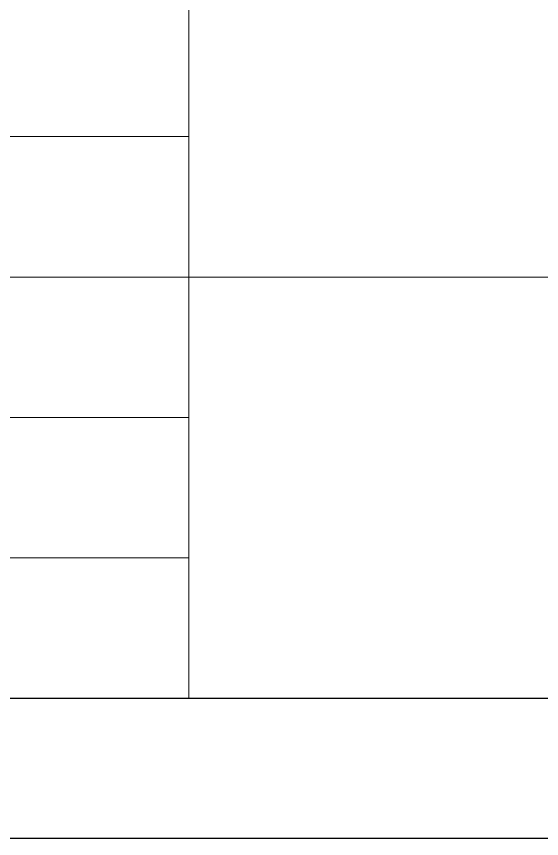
# Model space of a CAD drawing. Header units: millimetres. Extents: x -149347 to 251215, y -2929184 to -2541447.
# Drawn here: x -2074 to 231, y -2742975 to -2739368 of the extents above; entities that cross this region are included whole.
import ezdxf

# ---------------------------------------------------------------- set-up
doc = ezdxf.new("R2010")
doc.units = ezdxf.units.MM

# ---------------------------------------------------------------- blocks, each defined once
blk = doc.blocks.new('mekteb')
at = {"linetype": 'Continuous', "lineweight": 15}
for p, q in [((127343.3, -1843866.5), (127343.3, -1849366.4)), ((120843.4, -1847366.4), (127343.3, -1847366.4)), ((120843.4, -1847866.4), (139343.2, -1847866.4)), ((120843.4, -1848366.4), (127343.3, -1848366.4)), ((120843.4, -1848866.4), (127343.3, -1848866.4)), ((120843.4, -1849366.4), (139343.2, -1849366.4))]:
    blk.add_line(p, q, dxfattribs=at)
at = {"color": 0, "lineweight": 25, "ltscale": 15}
blk.add_line((101643.2, -1849366.4), (139343.2, -1849366.4), dxfattribs=at)
at = {"color": 0, "lineweight": 25}
blk.add_line((139843.2, -1849866.4), (99643.1, -1849866.4), dxfattribs=at)
at = {"linetype": 'Continuous', "lineweight": 15}
blk.add_lwpolyline([(120843.4, -1849366.4), (139343.2, -1849366.4), (139343.2, -1843866.5), (120843.4, -1843866.5)], close=True, dxfattribs=at)

msp = doc.modelspace()

# ---------------------------------------------------------------- block references
at = {"lineweight": 15, "xscale": 1.231989664189701, "yscale": 1.231989664189701, "zscale": 1.231989664189701}
msp.add_blockref('mekteb', (-158203.61481, -463958.88206), dxfattribs=at)

doc.saveas('drawing.dxf')
